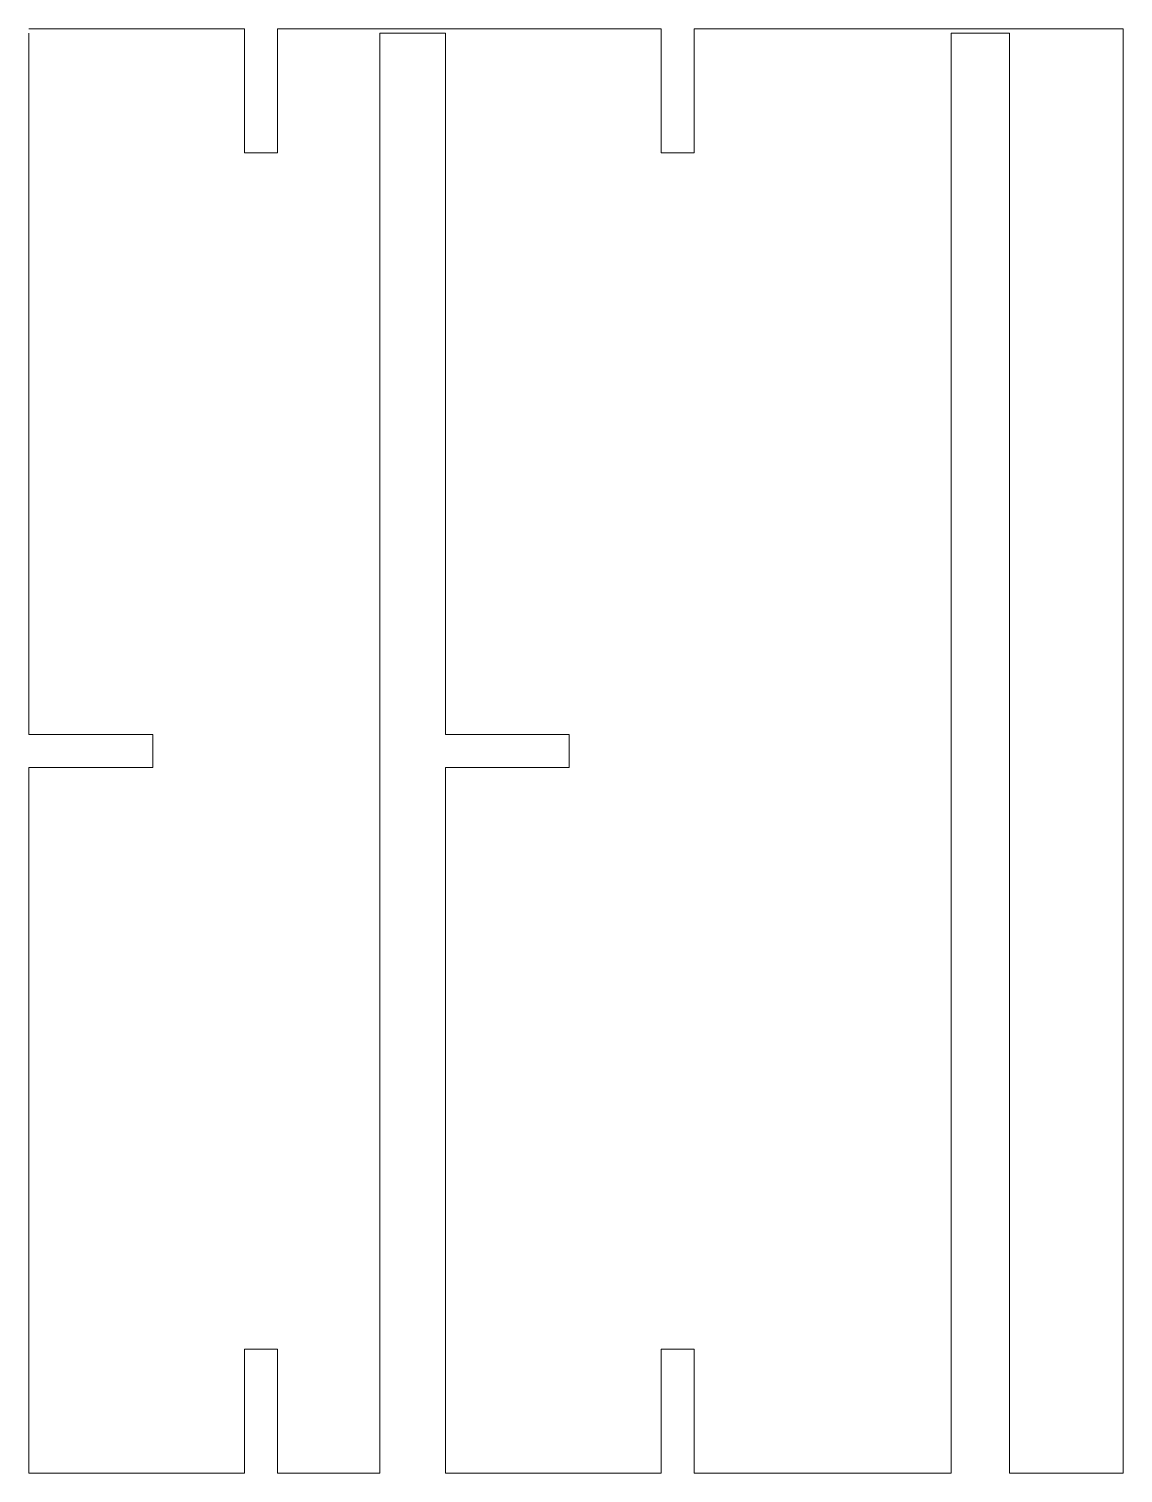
# Model space of a CAD drawing. Extents: x 24 to 130, y 40 to 180.
import ezdxf

# ---------------------------------------------------------------- set-up
doc = ezdxf.new("R2010")
doc.units = 0
doc.header["$MEASUREMENT"] = 0

msp = doc.modelspace()

# ---------------------------------------------------------------- linework, layer by layer
at = {"color": 7, "linetype": 'Continuous', "lineweight": 0}
for p, q in [((23.669715, 111.597072), (23.669715, 179.597072)), ((57.669715, 179.997072), (64.023567, 179.997072)), ((57.669715, 179.597072), (64.023567, 179.597072)), ((64.023567, 111.597072), (64.023567, 179.597072)), ((88.123567, 179.997072), (113.023567, 179.997072)), ((113.023567, 179.997072), (118.699586, 179.997072)), ((113.023567, 179.597072), (118.699586, 179.597072)), ((113.023567, 179.597072), (113.023567, 39.997072)), ((88.123567, 39.997072), (113.023567, 39.997072))]:
    msp.add_line(p, q, dxfattribs=at)
at = {"color": 7, "linetype": 'Continuous', "lineweight": 0, "flags": 128}
for points in [[(23.669715, 179.997072), (23.669715, 179.997072), (44.569715, 179.997072)], [(44.569715, 179.997072), (44.569715, 167.997072), (47.769715, 167.997072), (47.769715, 179.997072)], [(47.769715, 179.997072), (57.669715, 179.997072), (57.669715, 179.997072)], [(57.669715, 179.597072), (57.669715, 39.997072), (47.769715, 39.997072)], [(64.023567, 179.997072), (64.023567, 179.997072), (84.923567, 179.997072)], [(84.923567, 179.997072), (84.923567, 167.997072), (88.123567, 167.997072), (88.123567, 179.997072)], [(118.699586, 179.997072), (118.699586, 179.997072), (129.699586, 179.997072), (129.699586, 39.997072), (118.699586, 39.997072), (118.699586, 179.597072)], [(23.669715, 111.597072), (35.669715, 111.597072), (35.669715, 108.397072), (23.669715, 108.397072)], [(64.023567, 111.597072), (76.023567, 111.597072), (76.023567, 108.397072), (64.023567, 108.397072)], [(44.569715, 39.997072), (23.669715, 39.997072), (23.669715, 108.397072)], [(84.923567, 39.997072), (64.023567, 39.997072), (64.023567, 108.397072)], [(44.569715, 39.997072), (44.569715, 51.997072), (47.769715, 51.997072), (47.769715, 39.997072)], [(84.923567, 39.997072), (84.923567, 51.997072), (88.123567, 51.997072), (88.123567, 39.997072)]]:
    msp.add_lwpolyline(points, dxfattribs=at)

doc.saveas('drawing.dxf')
